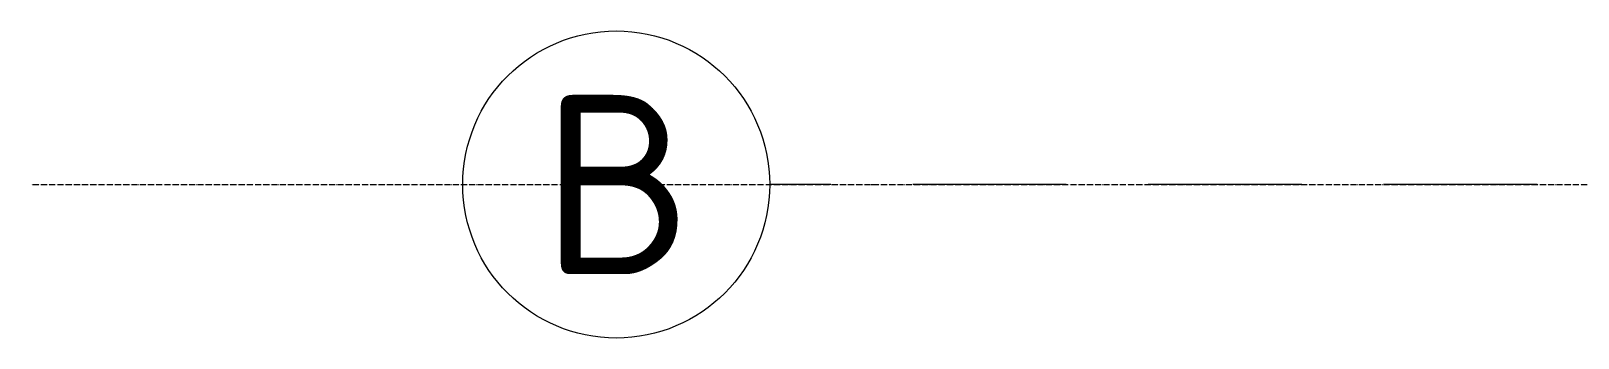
# Model space of a CAD drawing. Header units: millimetres. Extents: x -5016 to 63303, y -6019 to 98943.
# Drawn here: x -3344 to -320, y 6000 to 6600 of the extents above; entities that cross this region are included whole.
import ezdxf
from ezdxf.enums import TextEntityAlignment as Align

# ---------------------------------------------------------------- set-up
doc = ezdxf.new("R2010")
doc.units = ezdxf.units.MM
doc.linetypes.add('ОВ_ШП', pattern=[460, 300, -80, 0, -80])
doc.linetypes.add('Осевая 12-2-2', pattern=[16, 12, -2, 0, -2])
for name, color, linetype, lineweight in [('S-GRID', 8, 'Continuous', 13), ('АР_подложка', 8, 'Continuous', 13), ('ОВ_размеры', 7, 'Continuous', 13)]:
    doc.layers.add(name, color=color, linetype=linetype, lineweight=lineweight)
doc.styles.add('GOST', font='isocpeur.ttf', dxfattribs={"width": 0.9})

# ---------------------------------------------------------------- blocks, each defined once
blk = doc.blocks.new('АР_plan1')
at = {"layer": 'S-GRID', "color": 251, "linetype": 'Осевая 12-2-2', "true_color": 0x646464}
blk.add_line((23375.6, 10972.6), (-1176.1, 10972.6), dxfattribs=at)

msp = doc.modelspace()

# ---------------------------------------------------------------- block references
at = {"layer": 'АР_подложка'}
msp.add_blockref('АР_plan1', (-2168, -4673), dxfattribs=at)

# ---------------------------------------------------------------- next in the draw order: linework, layer by layer
at = {"layer": 'ОВ_размеры', "linetype": 'ОВ_ШП'}
msp.add_lwpolyline([(-400, 6300), (-1900, 6300)], dxfattribs=at)
at = {"layer": 'ОВ_размеры'}
msp.add_circle((-2200, 6300), 300, dxfattribs=at)

# ---------------------------------------------------------------- next in the draw order: texts
at = {"layer": 'ОВ_размеры', "style": 'GOST'}
msp.add_text('В', height=350, dxfattribs=at).set_placement((-2200, 6300), align=Align.MIDDLE_CENTER)

doc.saveas('drawing.dxf')
